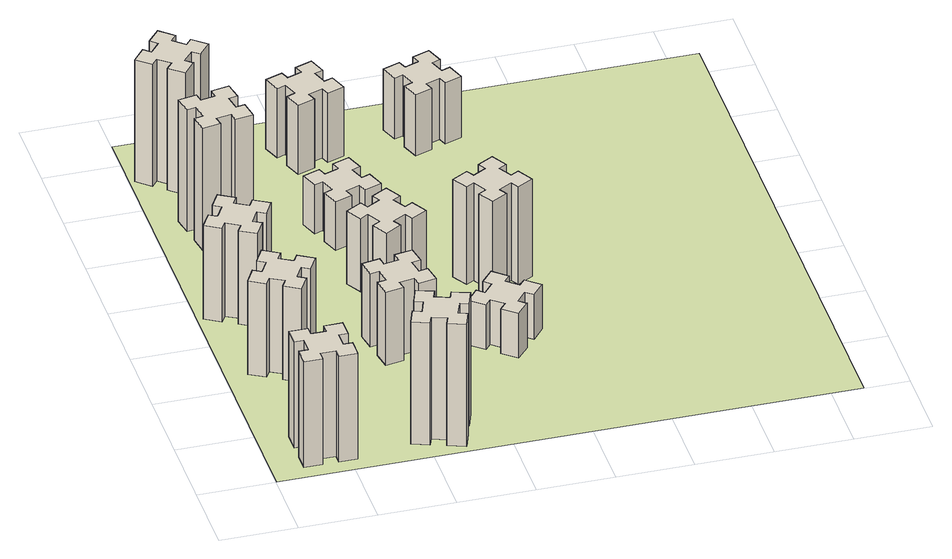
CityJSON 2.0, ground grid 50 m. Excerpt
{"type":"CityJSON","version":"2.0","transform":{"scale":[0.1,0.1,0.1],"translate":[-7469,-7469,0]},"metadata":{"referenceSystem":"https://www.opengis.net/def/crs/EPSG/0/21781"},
"CityObjects":{
"building1":{"type":"Building","attributes":{"class":"1000","function":"1000","usage":"1000","yearOfConstruction":2016,"roofType":"1000","measuredHeight":78,"storeysAboveGround":30,"storeysBelowGround":0},"geometry":[{"type":"Solid","lod":"1","boundaries":[[[[0,1,2,3,4,5,6,7,8,9,10,11,12,13,14,15,16,17,18,19]],[[17,16,20,21]],[[16,15,22,20]],[[15,14,23,22]],[[14,13,24,23]],[[13,12,25,24]],[[12,11,26,25]],[[11,10,27,26]],[[10,9,28,27]],[[9,8,29,28]],[[8,7,30,29]],[[7,6,31,30]],[[6,5,32,31]],[[5,4,33,32]],[[4,3,34,33]],[[3,2,35,34]],[[2,1,36,35]],[[1,0,37,36]],[[0,19,38,37]],[[19,18,39,38]],[[18,17,21,39]],[[24,25,26,27,28,29,30,31,32,33,34,35,36,37,38,39,21,20,22,23]]]]}]},
"building2":{"type":"Building","attributes":{"class":"1000","function":"1000","usage":"1000","yearOfConstruction":2016,"roofType":"1000","measuredHeight":69,"storeysAboveGround":30,"storeysBelowGround":0},"geometry":[{"type":"Solid","lod":"1","boundaries":[[[[40,41,42,43,44,45,46,47,48,49,50,51,52,53,54,55,56,57,58,59]],[[57,56,60,61]],[[56,55,62,60]],[[55,54,63,62]],[[54,53,64,63]],[[53,52,65,64]],[[52,51,66,65]],[[51,50,67,66]],[[50,49,68,67]],[[49,48,69,68]],[[48,47,70,69]],[[47,46,71,70]],[[46,45,72,71]],[[45,44,73,72]],[[44,43,74,73]],[[43,42,75,74]],[[42,41,76,75]],[[41,40,77,76]],[[40,59,78,77]],[[59,58,79,78]],[[58,57,61,79]],[[64,65,66,67,68,69,70,71,72,73,74,75,76,77,78,79,61,60,62,63]]]]}]},
"building3":{"type":"Building","attributes":{"class":"1000","function":"1000","usage":"1000","yearOfConstruction":2016,"roofType":"1000","measuredHeight":69,"storeysAboveGround":30,"storeysBelowGround":0},"geometry":[{"type":"Solid","lod":"1","boundaries":[[[[80,81,82,83,84,85,86,87,88,89,90,91,92,93,94,95,96,97,98,99]],[[97,96,100,101]],[[96,95,102,100]],[[95,94,103,102]],[[94,93,104,103]],[[93,92,105,104]],[[92,91,106,105]],[[91,90,107,106]],[[90,89,108,107]],[[89,88,109,108]],[[88,87,110,109]],[[87,86,111,110]],[[86,85,112,111]],[[85,84,113,112]],[[84,83,114,113]],[[83,82,115,114]],[[82,81,116,115]],[[81,80,117,116]],[[80,99,118,117]],[[99,98,119,118]],[[98,97,101,119]],[[104,105,106,107,108,109,110,111,112,113,114,115,116,117,118,119,101,100,102,103]]]]}]},
"building4":{"type":"Building","attributes":{"class":"1000","function":"1000","usage":"1000","yearOfConstruction":2016,"roofType":"1000","measuredHeight":90,"storeysAboveGround":30,"storeysBelowGround":0},"geometry":[{"type":"Solid","lod":"1","boundaries":[[[[120,121,122,123,124,125,126,127,128,129,130,131,132,133,134,135,136,137,138,139]],[[137,136,140,141]],[[136,135,142,140]],[[135,134,143,142]],[[134,133,144,143]],[[133,132,145,144]],[[132,131,146,145]],[[131,130,147,146]],[[130,129,148,147]],[[129,128,149,148]],[[128,127,150,149]],[[127,126,151,150]],[[126,125,152,151]],[[125,124,153,152]],[[124,123,154,153]],[[123,122,155,154]],[[122,121,156,155]],[[121,120,157,156]],[[120,139,158,157]],[[139,138,159,158]],[[138,137,141,159]],[[144,145,146,147,148,149,150,151,152,153,154,155,156,157,158,159,141,140,142,143]]]]}]},
"building5":{"type":"Building","attributes":{"class":"1000","function":"1000","usage":"1000","yearOfConstruction":2016,"roofType":"1000","measuredHeight":90,"storeysAboveGround":30,"storeysBelowGround":0},"geometry":[{"type":"Solid","lod":"1","boundaries":[[[[160,161,162,163,164,165,166,167,168,169,170,171,172,173,174,175,176,177,178,179]],[[177,176,180,181]],[[176,175,182,180]],[[175,174,183,182]],[[174,173,184,183]],[[173,172,185,184]],[[172,171,186,185]],[[171,170,187,186]],[[170,169,188,187]],[[169,168,189,188]],[[168,167,190,189]],[[167,166,191,190]],[[166,165,192,191]],[[165,164,193,192]],[[164,163,194,193]],[[163,162,195,194]],[[162,161,196,195]],[[161,160,197,196]],[[160,179,198,197]],[[179,178,199,198]],[[178,177,181,199]],[[184,185,186,187,188,189,190,191,192,193,194,195,196,197,198,199,181,180,182,183]]]]}]},
"building6":{"type":"Building","attributes":{"class":"1000","function":"1000","usage":"1000","yearOfConstruction":2016,"roofType":"1000","measuredHeight":90,"storeysAboveGround":30,"storeysBelowGround":0},"geometry":[{"type":"Solid","lod":"1","boundaries":[[[[200,201,202,203,204,205,206,207,208,209,210,211,212,213,214,215,216,217,218,219]],[[217,216,220,221]],[[216,215,222,220]],[[215,214,223,222]],[[214,213,224,223]],[[213,212,225,224]],[[212,211,226,225]],[[211,210,227,226]],[[210,209,228,227]],[[209,208,229,228]],[[208,207,230,229]],[[207,206,231,230]],[[206,205,232,231]],[[205,204,233,232]],[[204,203,234,233]],[[203,202,235,234]],[[202,201,236,235]],[[201,200,237,236]],[[200,219,238,237]],[[219,218,239,238]],[[218,217,221,239]],[[224,225,226,227,228,229,230,231,232,233,234,235,236,237,238,239,221,220,222,223]]]]}]},
"building7":{"type":"Building","attributes":{"class":"1000","function":"1000","usage":"1000","yearOfConstruction":2016,"roofType":"1000","measuredHeight":54,"storeysAboveGround":30,"storeysBelowGround":0},"geometry":[{"type":"Solid","lod":"1","boundaries":[[[[240,241,242,243,244,245,246,247,248,249,250,251,252,253,254,255,256,257,258,259]],[[257,256,260,261]],[[256,255,262,260]],[[255,254,263,262]],[[254,253,264,263]],[[253,252,265,264]],[[252,251,266,265]],[[251,250,267,266]],[[250,249,268,267]],[[249,248,269,268]],[[248,247,270,269]],[[247,246,271,270]],[[246,245,272,271]],[[245,244,273,272]],[[244,243,274,273]],[[243,242,275,274]],[[242,241,276,275]],[[241,240,277,276]],[[240,259,278,277]],[[259,258,279,278]],[[258,257,261,279]],[[264,265,266,267,268,269,270,271,272,273,274,275,276,277,278,279,261,260,262,263]]]]}]},
"building8":{"type":"Building","attributes":{"class":"1000","function":"1000","usage":"1000","yearOfConstruction":2016,"roofType":"1000","measuredHeight":54,"storeysAboveGround":30,"storeysBelowGround":0},"geometry":[{"type":"Solid","lod":"1","boundaries":[[[[280,281,282,283,284,285,286,287,288,289,290,291,292,293,294,295,296,297,298,299]],[[297,296,300,301]],[[296,295,302,300]],[[295,294,303,302]],[[294,293,304,303]],[[293,292,305,304]],[[292,291,306,305]],[[291,290,307,306]],[[290,289,308,307]],[[289,288,309,308]],[[288,287,310,309]],[[287,286,311,310]],[[286,285,312,311]],[[285,284,313,312]],[[284,283,314,313]],[[283,282,315,314]],[[282,281,316,315]],[[281,280,317,316]],[[280,299,318,317]],[[299,298,319,318]],[[298,297,301,319]],[[304,305,306,307,308,309,310,311,312,313,314,315,316,317,318,319,301,300,302,303]]]]}]},
"building9":{"type":"Building","attributes":{"class":"1000","function":"1000","usage":"1000","yearOfConstruction":2016,"roofType":"1000","measuredHeight":36,"storeysAboveGround":30,"storeysBelowGround":0},"geometry":[{"type":"Solid","lod":"1","boundaries":[[[[320,321,322,323,324,325,326,327,328,329,330,331,332,333,334,335,336,337,338,339]],[[337,336,340,341]],[[336,335,342,340]],[[335,334,343,342]],[[334,333,344,343]],[[333,332,345,344]],[[332,331,346,345]],[[331,330,347,346]],[[330,329,348,347]],[[329,328,349,348]],[[328,327,350,349]],[[327,326,351,350]],[[326,325,352,351]],[[325,324,353,352]],[[324,323,354,353]],[[323,322,355,354]],[[322,321,356,355]],[[321,320,357,356]],[[320,339,358,357]],[[339,338,359,358]],[[338,337,341,359]],[[344,345,346,347,348,349,350,351,352,353,354,355,356,357,358,359,341,340,342,343]]]]}]},
"building10":{"type":"Building","attributes":{"class":"1000","function":"1000","usage":"1000","yearOfConstruction":2016,"roofType":"1000","measuredHeight":33,"storeysAboveGround":30,"storeysBelowGround":0},"geometry":[{"type":"Solid","lod":"1","boundaries":[[[[360,361,362,363,364,365,366,367,368,369,370,371,372,373,374,375,376,377,378,379]],[[377,376,380,381]],[[376,375,382,380]],[[375,374,383,382]],[[374,373,384,383]],[[373,372,385,384]],[[372,371,386,385]],[[371,370,387,386]],[[370,369,388,387]],[[369,368,389,388]],[[368,367,390,389]],[[367,366,391,390]],[[366,365,392,391]],[[365,364,393,392]],[[364,363,394,393]],[[363,362,395,394]],[[362,361,396,395]],[[361,360,397,396]],[[360,379,398,397]],[[379,378,399,398]],[[378,377,381,399]],[[384,385,386,387,388,389,390,391,392,393,394,395,396,397,398,399,381,380,382,383]]]]}]},
"building11":{"type":"Building","attributes":{"class":"1000","function":"1000","usage":"1000","yearOfConstruction":2016,"roofType":"1000","measuredHeight":51,"storeysAboveGround":30,"storeysBelowGround":0},"geometry":[{"type":"Solid","lod":"1","boundaries":[[[[400,401,402,403,404,405,406,407,408,409,410,411,412,413,414,415,416,417,418,419]],[[417,416,420,421]],[[416,415,422,420]],[[415,414,423,422]],[[414,413,424,423]],[[413,412,425,424]],[[412,411,426,425]],[[411,410,427,426]],[[410,409,428,427]],[[409,408,429,428]],[[408,407,430,429]],[[407,406,431,430]],[[406,405,432,431]],[[405,404,433,432]],[[404,403,434,433]],[[403,402,435,434]],[[402,401,436,435]],[[401,400,437,436]],[[400,419,438,437]],[[419,418,439,438]],[[418,417,421,439]],[[424,425,426,427,428,429,430,431,432,433,434,435,436,437,438,439,421,420,422,423]]]]}]},
"building12":{"type":"Building","attributes":{"class":"1000","function":"1000","usage":"1000","yearOfConstruction":2016,"roofType":"1000","measuredHeight":72,"storeysAboveGround":30,"storeysBelowGround":0},"geometry":[{"type":"Solid","lod":"1","boundaries":[[[[440,441,442,443,444,445,446,447,448,449,450,451,452,453,454,455,456,457,458,459]],[[457,456,460,461]],[[456,455,462,460]],[[455,454,463,462]],[[454,453,464,463]],[[453,452,465,464]],[[452,451,466,465]],[[451,450,467,466]],[[450,449,468,467]],[[449,448,469,468]],[[448,447,470,469]],[[447,446,471,470]],[[446,445,472,471]],[[445,444,473,472]],[[444,443,474,473]],[[443,442,475,474]],[[442,441,476,475]],[[441,440,477,476]],[[440,459,478,477]],[[459,458,479,478]],[[458,457,461,479]],[[464,465,466,467,468,469,470,471,472,473,474,475,476,477,478,479,461,460,462,463]]]]}]},
"building13":{"type":"Building","attributes":{"class":"1000","function":"1000","usage":"1000","yearOfConstruction":2016,"roofType":"1000","measuredHeight":45,"storeysAboveGround":30,"storeysBelowGround":0},"geometry":[{"type":"Solid","lod":"1","boundaries":[[[[480,481,482,483,484,485,486,487,488,489,490,491,492,493,494,495,496,497,498,499]],[[497,496,500,501]],[[496,495,502,500]],[[495,494,503,502]],[[494,493,504,503]],[[493,492,505,504]],[[492,491,506,505]],[[491,490,507,506]],[[490,489,508,507]],[[489,488,509,508]],[[488,487,510,509]],[[487,486,511,510]],[[486,485,512,511]],[[485,484,513,512]],[[484,483,514,513]],[[483,482,515,514]],[[482,481,516,515]],[[481,480,517,516]],[[480,499,518,517]],[[499,498,519,518]],[[498,497,501,519]],[[504,505,506,507,508,509,510,511,512,513,514,515,516,517,518,519,501,500,502,503]]]]}]},
"landuse1":{"type":"LandUse","attributes":{"name":"plot1","function":"1010"},"geometry":[{"type":"MultiSurface","lod":"1","boundaries":[[[520,521,522,523]]]}]}
},
"vertices":[
[265,325,0],[265,225,0],[205,225,0],[205,105,0],[325,105,0],[325,165,0],[425,165,0],[425,105,0],[545,105,0],[545,225,0],[485,225,0],[485,325,0],[545,325,0],[545,445,0],[425,445,0],[425,385,0],[325,385,0],[325,445,0],[205,445,0],[205,325,0],[325,385,780],[325,445,780],[425,385,780],[425,445,780],[545,445,780],[545,325,780],[485,325,780],[485,225,780],[545,225,780],[545,105,780],[425,105,780],[425,165,780],[325,165,780],[325,105,780],[205,105,780],[205,225,780],[265,225,780],[265,325,780],[205,325,780],[205,445,780],
[305,1314,0],[255,1227,0],[203,1257,0],[143,1153,0],[247,1093,0],[277,1145,0],[364,1095,0],[334,1043,0],[438,983,0],[498,1087,0],[446,1117,0],[496,1204,0],[548,1174,0],[608,1278,0],[504,1338,0],[474,1286,0],[387,1336,0],[417,1388,0],[313,1448,0],[253,1344,0],[387,1336,690],[417,1388,690],[474,1286,690],[504,1338,690],[608,1278,690],[548,1174,690],[496,1204,690],[446,1117,690],[498,1087,690],[438,983,690],[334,1043,690],[364,1095,690],[277,1145,690],[247,1093,690],[143,1153,690],[203,1257,690],[255,1227,690],[305,1314,690],[253,1344,690],[313,1448,690],
[374,1926,0],[287,1976,0],[317,2028,0],[213,2088,0],[153,1984,0],[205,1954,0],[155,1867,0],[103,1897,0],[43,1793,0],[147,1733,0],[177,1785,0],[264,1735,0],[234,1683,0],[338,1623,0],[398,1727,0],[346,1757,0],[396,1844,0],[448,1814,0],[508,1918,0],[404,1978,0],[396,1844,690],[448,1814,690],[346,1757,690],[398,1727,690],[338,1623,690],[234,1683,690],[264,1735,690],[177,1785,690],[147,1733,690],[43,1793,690],[103,1897,690],[155,1867,690],[205,1954,690],[153,1984,690],[213,2088,690],[317,2028,690],[287,1976,690],[374,1926,690],[404,1978,690],[508,1918,690],
[405,2812,0],[307,2795,0],[297,2854,0],[178,2833,0],[199,2715,0],[258,2725,0],[276,2627,0],[217,2617,0],[237,2498,0],[356,2519,0],[345,2578,0],[444,2596,0],[454,2537,0],[572,2557,0],[551,2676,0],[492,2665,0],[475,2764,0],[534,2774,0],[513,2892,0],[395,2871,0],[475,2764,900],[534,2774,900],[492,2665,900],[551,2676,900],[572,2557,900],[454,2537,900],[444,2596,900],[345,2578,900],[356,2519,900],[237,2498,900],[217,2617,900],[276,2627,900],[258,2725,900],[199,2715,900],[178,2833,900],[297,2854,900],[307,2795,900],[405,2812,900],[395,2871,900],[513,2892,900],
[1029,360,0],[995,266,0],[939,287,0],[897,174,0],[1010,133,0],[1031,189,0],[1125,155,0],[1104,99,0],[1217,57,0],[1258,170,0],[1202,191,0],[1236,285,0],[1292,264,0],[1333,377,0],[1220,418,0],[1200,362,0],[1106,396,0],[1127,452,0],[1014,493,0],[973,380,0],[1106,396,900],[1127,452,900],[1200,362,900],[1220,418,900],[1333,377,900],[1292,264,900],[1236,285,900],[1202,191,900],[1258,170,900],[1217,57,900],[1104,99,900],[1125,155,900],[1031,189,900],[1010,133,900],[897,174,900],[939,287,900],[995,266,900],[1029,360,900],[973,380,900],[1014,493,900],
[384,3387,0],[308,3452,0],[346,3498,0],[254,3575,0],[177,3483,0],[223,3444,0],[159,3368,0],[113,3406,0],[36,3314,0],[128,3237,0],[166,3283,0],[243,3219,0],[204,3173,0],[296,3096,0],[373,3188,0],[327,3226,0],[392,3303,0],[438,3264,0],[515,3356,0],[423,3433,0],[392,3303,900],[438,3264,900],[327,3226,900],[373,3188,900],[296,3096,900],[204,3173,900],[243,3219,900],[166,3283,900],[128,3237,900],[36,3314,900],[113,3406,900],[159,3368,900],[223,3444,900],[177,3483,900],[254,3575,900],[346,3498,900],[308,3452,900],[384,3387,900],[423,3433,900],[515,3356,900],
[1232,1185,0],[1215,1284,0],[1274,1294,0],[1253,1412,0],[1135,1391,0],[1145,1332,0],[1047,1315,0],[1037,1374,0],[918,1353,0],[939,1235,0],[998,1245,0],[1016,1147,0],[957,1137,0],[977,1018,0],[1096,1039,0],[1085,1098,0],[1184,1116,0],[1194,1057,0],[1312,1077,0],[1291,1196,0],[1184,1116,540],[1194,1057,540],[1085,1098,540],[1096,1039,540],[977,1018,540],[957,1137,540],[1016,1147,540],[998,1245,540],[939,1235,540],[918,1353,540],[1037,1374,540],[1047,1315,540],[1145,1332,540],[1135,1391,540],[1253,1412,540],[1274,1294,540],[1215,1284,540],[1232,1185,540],[1291,1196,540],[1312,1077,540],
[1336,1867,0],[1286,1954,0],[1338,1984,0],[1278,2088,0],[1174,2028,0],[1204,1976,0],[1117,1926,0],[1087,1978,0],[983,1918,0],[1043,1814,0],[1095,1844,0],[1145,1757,0],[1093,1727,0],[1153,1623,0],[1257,1683,0],[1227,1735,0],[1314,1785,0],[1344,1733,0],[1448,1793,0],[1388,1897,0],[1314,1785,540],[1344,1733,540],[1227,1735,540],[1257,1683,540],[1153,1623,540],[1093,1727,540],[1145,1757,540],[1095,1844,540],[1043,1814,540],[983,1918,540],[1087,1978,540],[1117,1926,540],[1204,1976,540],[1174,2028,540],[1278,2088,540],[1338,1984,540],[1286,1954,540],[1336,1867,540],[1388,1897,540],[1448,1793,540],
[1125,2616,0],[1031,2582,0],[1010,2638,0],[897,2597,0],[939,2484,0],[995,2505,0],[1029,2411,0],[973,2390,0],[1014,2277,0],[1127,2319,0],[1106,2375,0],[1200,2409,0],[1220,2353,0],[1333,2394,0],[1292,2507,0],[1236,2486,0],[1202,2580,0],[1258,2600,0],[1217,2713,0],[1104,2672,0],[1202,2580,360],[1258,2600,360],[1236,2486,360],[1292,2507,360],[1333,2394,360],[1220,2353,360],[1200,2409,360],[1106,2375,360],[1127,2319,360],[1014,2277,360],[973,2390,360],[1029,2411,360],[995,2505,360],[939,2484,360],[897,2597,360],[1010,2638,360],[1031,2582,360],[1125,2616,360],[1104,2672,360],[1217,2713,360],
[1703,1224,0],[1639,1148,0],[1593,1186,0],[1516,1094,0],[1608,1017,0],[1646,1063,0],[1723,999,0],[1684,953,0],[1776,876,0],[1853,968,0],[1807,1006,0],[1872,1083,0],[1918,1044,0],[1995,1136,0],[1903,1213,0],[1864,1167,0],[1788,1232,0],[1826,1278,0],[1734,1355,0],[1657,1263,0],[1788,1232,330],[1826,1278,330],[1864,1167,330],[1903,1213,330],[1995,1136,330],[1918,1044,330],[1872,1083,330],[1807,1006,330],[1853,968,330],[1776,876,330],[1684,953,330],[1723,999,330],[1646,1063,330],[1608,1017,330],[1516,1094,330],[1593,1186,330],[1639,1148,330],[1703,1224,330],[1657,1263,330],[1734,1355,330],
[1125,3456,0],[1031,3422,0],[1010,3478,0],[897,3437,0],[939,3324,0],[995,3345,0],[1029,3251,0],[973,3230,0],[1014,3117,0],[1127,3159,0],[1106,3215,0],[1200,3249,0],[1220,3193,0],[1333,3234,0],[1292,3347,0],[1236,3326,0],[1202,3420,0],[1258,3440,0],[1217,3553,0],[1104,3512,0],[1202,3420,510],[1258,3440,510],[1236,3326,510],[1292,3347,510],[1333,3234,510],[1220,3193,510],[1200,3249,510],[1106,3215,510],[1127,3159,510],[1014,3117,510],[973,3230,510],[1029,3251,510],[995,3345,510],[939,3324,510],[897,3437,510],[1010,3478,510],[1031,3422,510],[1125,3456,510],[1104,3512,510],[1217,3553,510],
[1976,1767,0],[1926,1854,0],[1978,1884,0],[1918,1988,0],[1814,1928,0],[1844,1876,0],[1757,1826,0],[1727,1878,0],[1623,1818,0],[1683,1714,0],[1735,1744,0],[1785,1657,0],[1733,1627,0],[1793,1523,0],[1897,1583,0],[1867,1635,0],[1954,1685,0],[1984,1633,0],[2088,1693,0],[2028,1797,0],[1954,1685,720],[1984,1633,720],[1867,1635,720],[1897,1583,720],[1793,1523,720],[1733,1627,720],[1785,1657,720],[1735,1744,720],[1683,1714,720],[1623,1818,720],[1727,1878,720],[1757,1826,720],[1844,1876,720],[1814,1928,720],[1918,1988,720],[1978,1884,720],[1926,1854,720],[1976,1767,720],[2028,1797,720],[2088,1693,720],
[1865,3456,0],[1771,3422,0],[1750,3478,0],[1637,3437,0],[1679,3324,0],[1735,3345,0],[1769,3251,0],[1713,3230,0],[1754,3117,0],[1867,3159,0],[1846,3215,0],[1940,3249,0],[1960,3193,0],[2073,3234,0],[2032,3347,0],[1976,3326,0],[1942,3420,0],[1998,3440,0],[1957,3553,0],[1844,3512,0],[1942,3420,450],[1998,3440,450],[1976,3326,450],[2032,3347,450],[2073,3234,450],[1960,3193,450],[1940,3249,450],[1846,3215,450],[1867,3159,450],[1754,3117,450],[1713,3230,450],[1769,3251,450],[1735,3345,450],[1679,3324,450],[1637,3437,450],[1750,3478,450],[1771,3422,450],[1865,3456,450],[1844,3512,450],[1957,3553,450],
[5,3705,0],[3705,3705,0],[3705,5,0],[5,5,0]
]}
